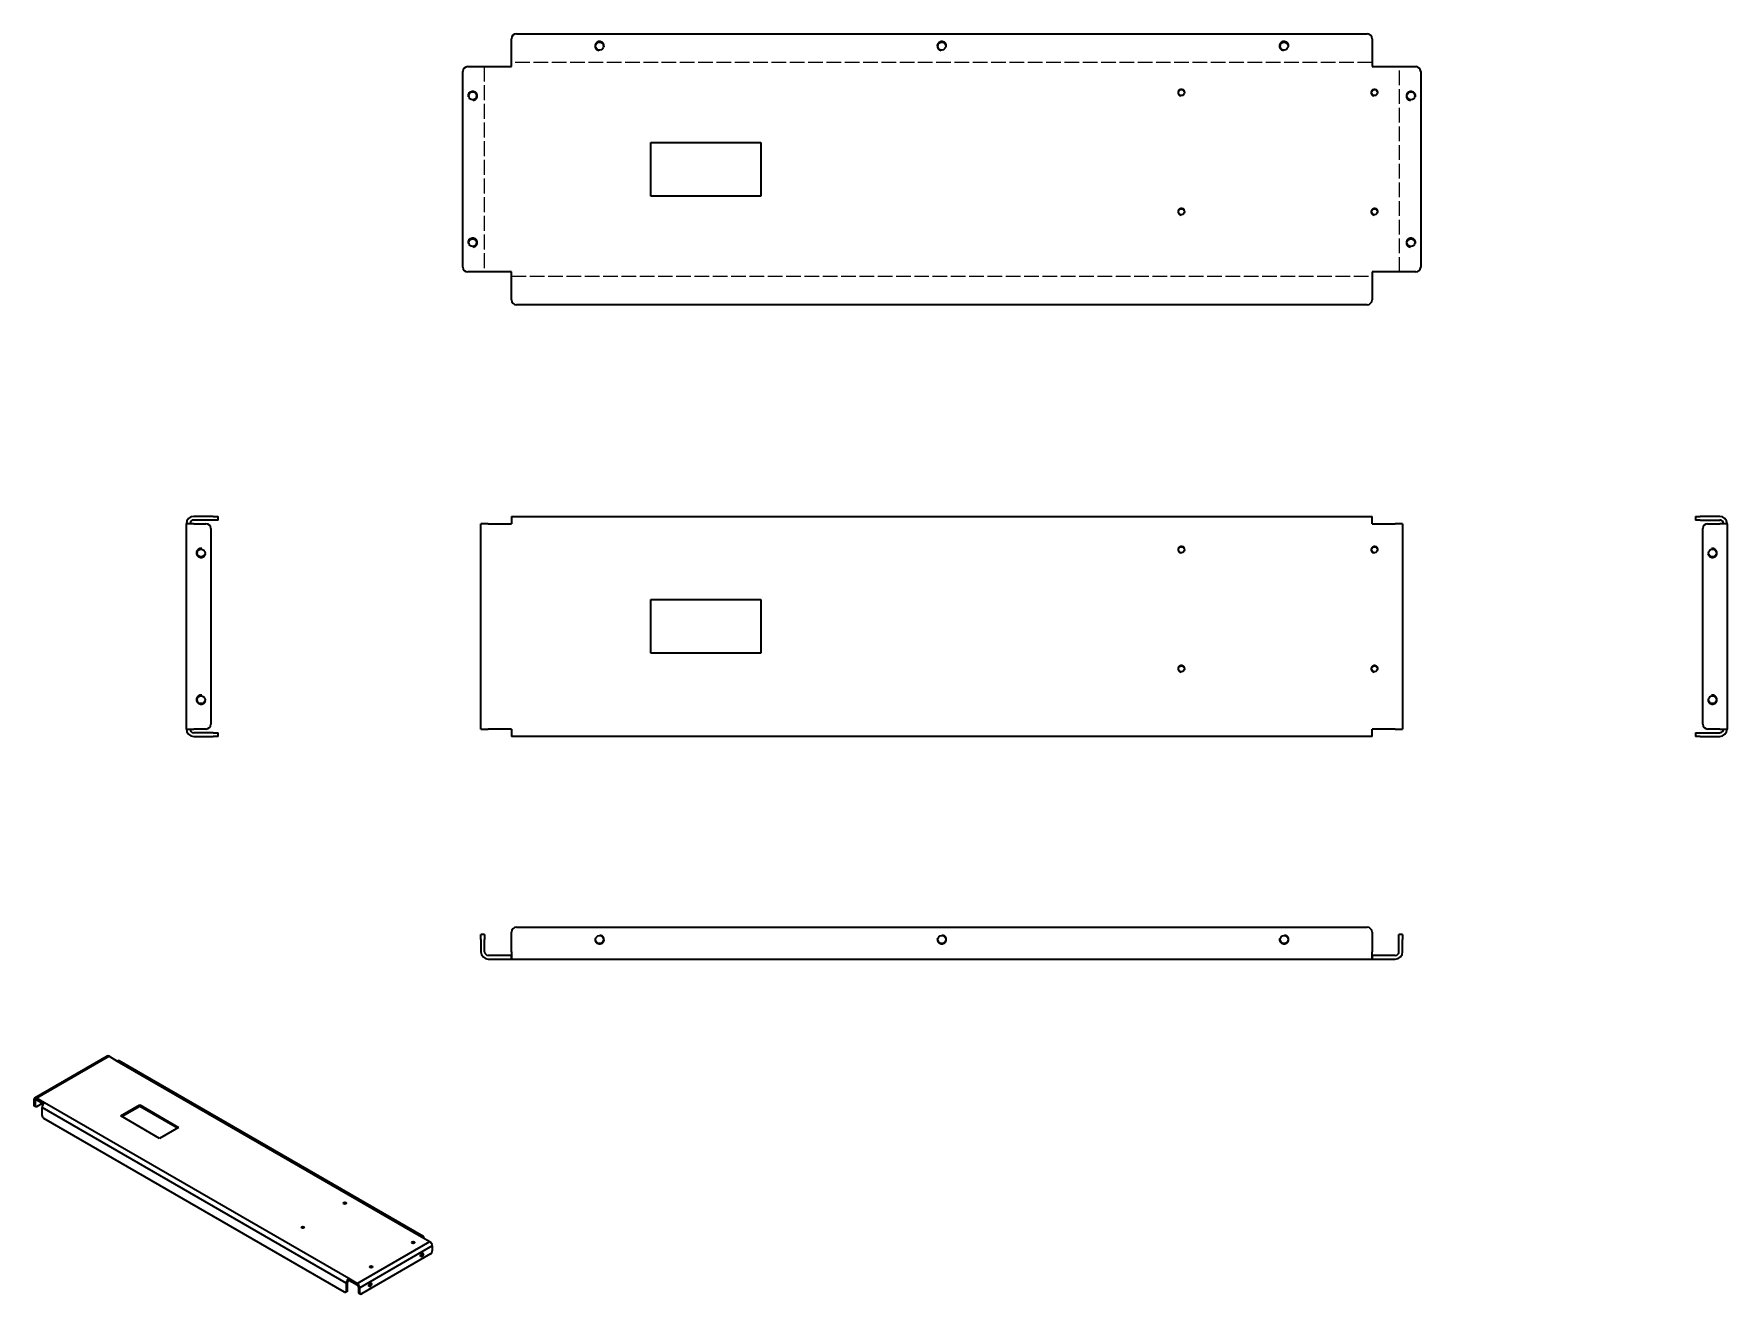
# Model space of a CAD drawing. Header units: millimetres. Extents: x 63 to 756, y 27 to 543.
import ezdxf

# ---------------------------------------------------------------- set-up
doc = ezdxf.new("R2010")
doc.units = ezdxf.units.MM
doc.header["$LTSCALE"] = 2
doc.linetypes.add('CHAIN', pattern=[0.3543, 0.2362, -0.0295, 0.0591, -0.0295])
doc.linetypes.add('DASHED', pattern=[0.2068, 0.1655, -0.0413])
for name, color, linetype, lineweight in [('Linha de centro curva (ISO)', 7, 'CHAIN', 25), ('Visible (ABNT)', 5, 'Continuous', 35), ('Visible Narrow (ABNT)', 1, 'Continuous', 18)]:
    doc.layers.add(name, color=color, linetype=linetype, lineweight=lineweight)

msp = doc.modelspace()

# ---------------------------------------------------------------- linework, layer by layer
at = {"layer": 'Linha de centro curva (ISO)', "color": 3, "linetype": 'DASHED', "ltscale": 18.463161}
for p, q in [((247.53, 529.49), (247.53, 445.49)), ((621.92, 445.49), (621.92, 529.49))]:
    msp.add_line(p, q, dxfattribs=at)
at = {"layer": 'Linha de centro curva (ISO)', "color": 3, "linetype": 'DASHED', "ltscale": 18.10774}
for p, q in [((610.73, 531.19), (258.73, 531.19)), ((258.73, 443.8), (610.73, 443.8))]:
    msp.add_line(p, q, dxfattribs=at)
at = {"layer": 'Visible (ABNT)'}
for p, q in [((258.73, 529.49), (258.73, 540.89)), ((260.73, 542.89), (608.73, 542.89)), ((610.73, 540.89), (610.73, 529.49)), ((238.83, 447.49), (238.83, 527.49)), ((240.83, 529.49), (258.73, 529.49)), ((610.73, 529.49), (628.62, 529.49)), ((630.62, 527.49), (630.62, 447.49)), ((315.73, 476.49), (315.73, 498.49)), ((315.73, 498.49), (360.73, 498.49)), ((360.73, 498.49), (360.73, 476.49)), ((360.73, 476.49), (315.73, 476.49)), ((258.73, 445.49), (240.83, 445.49)), ((258.73, 434.1), (258.73, 445.49)), ((610.73, 445.49), (610.73, 434.1)), ((628.62, 445.49), (610.73, 445.49)), ((608.73, 432.1), (260.73, 432.1)), ((128.74, 342.55), (125.74, 342.55)), ((125.74, 258.55), (125.74, 342.55)), ((136.74, 345.55), (128.74, 345.55)), ((136.74, 344.05), (128.74, 344.05)), ((128.74, 342.55), (133.74, 342.55)), ((135.74, 340.55), (135.74, 260.55)), ((136.74, 345.55), (138.74, 345.55)), ((138.74, 344.05), (136.74, 344.05)), ((138.74, 344.05), (138.74, 345.55)), ((246.23, 258.55), (246.23, 342.55)), ((249.23, 342.55), (246.23, 342.55)), ((249.23, 342.55), (258.72, 342.55)), ((258.72, 342.54), (258.72, 342.55)), ((258.73, 342.54), (258.72, 342.54)), ((258.73, 345.55), (610.73, 345.55)), ((258.73, 345.55), (258.73, 342.55)), ((258.73, 342.55), (258.73, 342.54)), ((610.73, 342.55), (610.73, 345.55)), ((610.73, 342.54), (610.73, 342.55)), ((610.74, 342.54), (610.73, 342.54)), ((610.74, 342.55), (620.23, 342.55)), ((610.74, 342.55), (610.74, 342.54)), ((623.23, 342.55), (620.23, 342.55)), ((623.23, 342.55), (623.23, 258.55)), ((742.97, 345.55), (744.97, 345.55)), ((742.97, 345.55), (742.97, 344.05)), ((744.97, 344.05), (742.97, 344.05)), ((752.97, 345.55), (744.97, 345.55)), ((744.97, 344.05), (752.97, 344.05)), ((745.97, 260.55), (745.97, 340.55)), ((747.97, 342.55), (752.97, 342.55)), ((755.97, 342.55), (752.97, 342.55)), ((755.97, 342.55), (755.97, 258.55)), ((315.73, 289.55), (315.73, 311.55)), ((315.73, 311.55), (360.73, 311.55)), ((360.73, 311.55), (360.73, 289.55)), ((360.73, 289.55), (315.73, 289.55)), ((125.74, 258.55), (128.74, 258.55)), ((133.74, 258.55), (128.74, 258.55)), ((136.74, 257.05), (128.74, 257.05)), ((136.74, 257.05), (138.74, 257.05)), ((138.74, 255.55), (138.74, 257.05)), ((246.23, 258.55), (249.23, 258.55)), ((258.72, 258.55), (249.23, 258.55)), ((258.72, 258.55), (258.72, 258.56)), ((258.72, 258.56), (258.73, 258.56)), ((258.73, 258.56), (258.73, 258.55)), ((258.73, 258.55), (258.73, 255.55)), ((610.73, 258.55), (610.73, 258.56)), ((610.73, 258.56), (610.74, 258.56)), ((610.73, 255.55), (610.73, 258.55)), ((610.74, 258.56), (610.74, 258.55)), ((620.23, 258.55), (610.74, 258.55)), ((620.23, 258.55), (623.23, 258.55)), ((742.97, 257.05), (744.97, 257.05)), ((742.97, 257.05), (742.97, 255.55)), ((744.97, 257.05), (752.97, 257.05)), ((752.97, 258.55), (747.97, 258.55)), ((752.97, 258.55), (755.97, 258.55)), ((128.74, 255.55), (136.74, 255.55)), ((138.74, 255.55), (136.74, 255.55)), ((610.73, 255.55), (258.73, 255.55)), ((744.97, 255.55), (742.97, 255.55)), ((744.97, 255.55), (752.97, 255.55)), ((246.23, 172.47), (246.23, 174.47)), ((247.73, 174.47), (246.23, 174.47)), ((247.73, 174.47), (247.73, 172.47)), ((258.73, 167.47), (258.73, 175.47)), ((260.73, 177.47), (608.73, 177.47)), ((610.73, 175.47), (610.73, 167.47)), ((623.23, 174.47), (621.73, 174.47)), ((621.73, 172.47), (621.73, 174.47)), ((623.23, 174.47), (623.23, 172.47)), ((246.23, 172.47), (246.23, 167.47)), ((247.73, 167.47), (247.73, 172.47)), ((258.73, 167.47), (258.73, 164.47)), ((610.73, 164.47), (610.73, 167.47)), ((621.73, 167.47), (621.73, 172.47)), ((623.23, 167.47), (623.23, 172.47)), ((258.72, 165.97), (249.23, 165.97)), ((249.23, 164.47), (258.72, 164.47)), ((258.72, 164.47), (258.72, 165.97)), ((258.72, 165.97), (258.73, 165.97)), ((258.73, 164.47), (258.72, 164.47)), ((258.73, 164.47), (610.73, 164.47)), ((610.73, 165.97), (610.74, 165.97)), ((610.74, 164.47), (610.73, 164.47)), ((620.23, 165.97), (610.74, 165.97)), ((610.74, 165.97), (610.74, 164.47)), ((610.74, 164.47), (620.23, 164.47)), ((93.35, 124.79), (63.65, 107.64)), ((94.1, 124.71), (64.4, 107.56)), ((94.1, 124.71), (97.46, 122.77)), ((97.46, 122.77), (97.45, 122.77)), ((97.45, 122.77), (97.46, 122.77)), ((97.46, 122.77), (97.46, 122.77)), ((97.46, 122.77), (221.91, 50.92)), ((97.46, 122.77), (97.46, 122.77)), ((222.66, 50.99), (98.21, 122.85)), ((63.34, 106.95), (63.34, 104.91)), ((63.87, 106.65), (63.34, 106.95)), ((63.87, 104.6), (63.34, 104.91)), ((64.08, 104.15), (63.55, 104.45)), ((64.4, 106.95), (63.87, 106.65)), ((63.87, 106.65), (63.87, 104.6)), ((64.4, 107.56), (64.4, 106.95)), ((67.76, 105.63), (64.4, 107.56)), ((64.4, 106.95), (67.33, 105.26)), ((64.58, 104.2), (66.88, 105.52)), ((192.21, 33.77), (67.76, 105.63)), ((67.76, 105.63), (67.76, 105.63)), ((67.76, 105.63), (67.77, 105.63)), ((67.77, 105.63), (67.76, 105.63)), ((67.76, 105.62), (67.76, 105.63)), ((67.76, 105.63), (67.76, 105.63)), ((98.88, 100.32), (106.65, 104.81)), ((106.65, 104.2), (99.41, 100.01)), ((106.65, 104.81), (122.56, 95.62)), ((106.65, 104.2), (106.65, 104.81)), ((122.03, 95.32), (106.65, 104.2)), ((66.7, 100.52), (66.7, 103.79)), ((191.15, 31.94), (66.7, 103.79)), ((190.45, 28.26), (67.41, 99.3)), ((114.79, 91.13), (98.88, 100.32)), ((122.56, 95.62), (114.79, 91.13)), ((190.43, 64.4), (190.58, 64.31)), ((195.57, 31.83), (225.27, 48.98)), ((221.91, 50.92), (221.91, 50.92)), ((221.91, 50.92), (221.91, 50.92)), ((221.92, 50.92), (221.91, 50.92)), ((221.91, 50.92), (221.91, 50.92)), ((221.92, 50.92), (225.27, 48.98)), ((226.33, 47.14), (196.63, 30)), ((225.62, 43.88), (197.34, 27.55)), ((218.36, 48.28), (218.51, 48.19)), ((226.33, 47.14), (226.33, 45.1)), ((191.48, 28.52), (190.95, 28.21)), ((191.68, 32.24), (191.15, 31.94)), ((191.15, 31.94), (191.15, 28.67)), ((191.68, 28.98), (191.15, 28.67)), ((191.68, 28.98), (191.68, 32.24)), ((192.21, 33.77), (192.22, 33.78)), ((192.21, 33.16), (192.21, 33.77)), ((192.22, 33.16), (192.21, 33.16)), ((192.22, 33.78), (192.22, 33.77)), ((192.22, 33.77), (192.22, 33.78)), ((192.22, 33.77), (192.22, 33.16)), ((192.22, 33.77), (192.22, 33.77)), ((195.57, 31.83), (192.22, 33.77)), ((192.22, 33.16), (195.57, 31.22)), ((195.57, 31.22), (195.57, 31.83)), ((196.1, 30.3), (196.1, 28.26)), ((196.63, 30), (196.1, 30.3)), ((196.63, 27.96), (196.1, 28.26)), ((196.31, 27.8), (196.84, 27.5)), ((196.63, 27.96), (196.63, 30))]:
    msp.add_line(p, q, dxfattribs=at)
for centre, radius in [((294.73, 537.89), 1.62), ((434.73, 537.89), 1.62), ((574.73, 537.89), 1.62), ((532.73, 518.84), 1.23), ((611.73, 518.84), 1.23), ((242.83, 517.49), 1.62), ((626.62, 517.49), 1.62), ((532.73, 470.14), 1.23), ((611.73, 470.14), 1.23), ((242.83, 457.49), 1.62), ((626.62, 457.49), 1.62), ((532.73, 331.9), 1.23), ((611.73, 331.9), 1.23), ((131.74, 330.55), 1.62), ((749.97, 330.55), 1.62), ((532.73, 283.2), 1.23), ((611.73, 283.2), 1.23), ((131.74, 270.55), 1.62), ((749.97, 270.55), 1.62), ((294.73, 172.47), 1.62), ((434.73, 172.47), 1.62), ((574.73, 172.47), 1.62)]:
    msp.add_circle(centre, radius, dxfattribs=at)
for centre, radius, start, end in [((260.73, 540.89), 2, 90, 180), ((608.73, 540.89), 2, 0, 90), ((240.83, 527.49), 2, 90, 180), ((628.62, 527.49), 2, 0, 90), ((240.83, 447.49), 2, 180, 270), ((628.62, 447.49), 2, 270, 0), ((260.73, 434.1), 2, 180, 270), ((608.73, 434.1), 2, 270, 0), ((128.74, 342.55), 3, 90, 180), ((128.74, 342.55), 1.5, 90, 180), ((133.74, 340.55), 2, 0, 90), ((747.97, 340.55), 2, 90, 180), ((752.97, 342.55), 3, 0, 90), ((752.97, 342.55), 1.5, 0, 90), ((128.74, 258.55), 3, 180, 270), ((128.74, 258.55), 1.5, 180, 270), ((133.74, 260.55), 2, 270, 0), ((747.97, 260.55), 2, 180, 270), ((752.97, 258.55), 3, 270, 0), ((752.97, 258.55), 1.5, 270, 0), ((260.73, 175.47), 2, 90, 180), ((608.73, 175.47), 2, 0, 90), ((249.23, 167.47), 3, 180, 270), ((249.23, 167.47), 1.5, 180, 270), ((620.23, 167.47), 3, 270, 0), ((620.23, 167.47), 1.5, 270, 0)]:
    msp.add_arc(centre, radius, start, end, dxfattribs=at)
for centre, major_axis, start_param, end_param in [((94.1, 123.49), (-0.75, 1.3), 5.497787, 6.283185), ((97.46, 121.55), (0.75, 1.3), 0, 0.785398), ((64.4, 106.34), (-0.75, 1.3), 5.497787, 7.068583), ((64.05, 105.32), (-0.5, -0.866), 5.497787, 6.283185), ((64.4, 106.34), (-0.375, 0.65), 5.497787, 7.068583), ((64.58, 105.01), (-0.5, -0.866), 5.497787, 7.068583), ((67.76, 104.4), (0.75, 1.3), 0.785398, 2.356194), ((67.41, 100.11), (-0.5, 0.866), 0.785398, 2.356194), ((190.57, 64.06), (-0.615, 0), 4.18213, 5.242648), ((173.35, 54.11), (-0.615, 0), 4.18213, 5.242648), ((221.91, 49.7), (0.75, 1.3), 5.497787, 7.068583), ((225.27, 47.76), (0.75, -1.3), 0.785398, 2.356194), ((218.5, 47.93), (-0.615, 0), 4.18213, 5.242648), ((221.56, 43.78), (0.405, 0.702), 3.854882, 5.569896), ((225.62, 44.69), (-0.5, -0.866), 0.785398, 2.356194), ((201.28, 37.99), (-0.615, 0), 4.18213, 5.242648), ((190.45, 29.08), (0.5, -0.866), 5.497787, 7.068583), ((192.21, 32.55), (-0.75, -1.3), 3.926991, 5.497787), ((190.98, 29.39), (0.5, -0.866), 0, 0.785398), ((192.21, 32.55), (0.375, 0.65), 0.785398, 2.356194), ((195.57, 30.61), (-0.75, 1.3), 3.926991, 5.497787), ((195.57, 30.61), (0.375, -0.65), 0.785398, 2.356194), ((196.81, 28.67), (-0.5, -0.866), 5.497787, 6.283185), ((197.34, 28.36), (-0.5, -0.866), 5.497787, 7.068583), ((200.35, 31.53), (0.405, 0.702), 3.854882, 5.569896)]:
    msp.add_ellipse(centre, major_axis=major_axis, ratio=0.57735, start_param=start_param, end_param=end_param, dxfattribs=at)
for centre, major_axis in [((190.57, 64.67), (-0.615, 0)), ((173.35, 54.73), (-0.615, 0)), ((218.5, 48.54), (-0.615, 0)), ((222.09, 43.47), (-0.405, -0.702)), ((201.28, 38.6), (-0.615, 0)), ((200.88, 31.22), (-0.405, -0.702))]:
    msp.add_ellipse(centre, major_axis=major_axis, ratio=0.57735, dxfattribs=at)
at = {"layer": 'Visible Narrow (ABNT)', "color": 2}
for centre, radius, start, end in [((294.73, 537.89), 2, 350, 260), ((434.73, 537.89), 2, 350, 260), ((574.73, 537.89), 2, 350, 260), ((242.83, 517.49), 2, 280, 190), ((532.73, 518.84), 1.5, 350, 260), ((611.73, 518.84), 1.5, 350, 260), ((626.62, 517.49), 2, 350, 260), ((532.73, 470.14), 1.5, 350, 260), ((611.73, 470.14), 1.5, 350, 260), ((242.83, 457.49), 2, 280, 190), ((626.62, 457.49), 2, 350, 260)]:
    msp.add_arc(centre, radius, start, end, dxfattribs=at)
at = {"layer": 'Visible Narrow (ABNT)'}
for centre, radius, start, end in [((131.74, 330.55), 2, 80, 350), ((532.73, 331.9), 1.5, 350, 260), ((611.73, 331.9), 1.5, 350, 260), ((749.97, 330.55), 2, 190, 100), ((532.73, 283.2), 1.5, 350, 260), ((611.73, 283.2), 1.5, 350, 260), ((131.74, 270.55), 2, 80, 350), ((749.97, 270.55), 2, 190, 100), ((294.73, 172.47), 2, 170, 80), ((434.73, 172.47), 2, 170, 80), ((574.73, 172.47), 2, 170, 80)]:
    msp.add_arc(centre, radius, start, end, dxfattribs=at)

doc.saveas('drawing.dxf')
